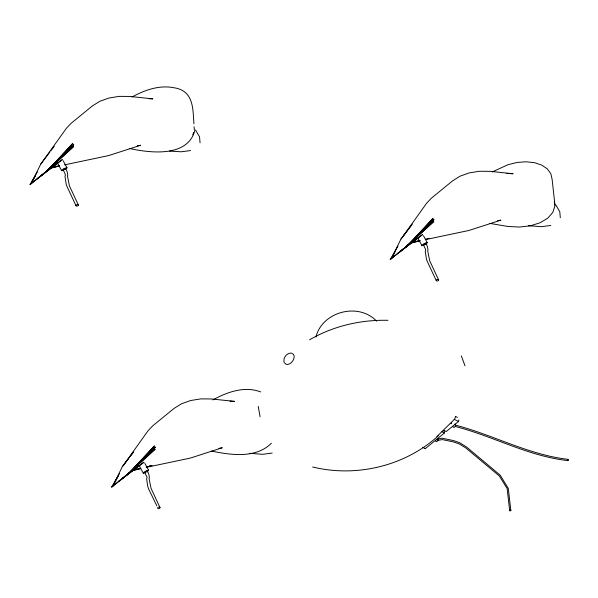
<?xml version="1.0" encoding="UTF-8"?>
<svg xmlns="http://www.w3.org/2000/svg" width="598" height="598" viewBox="0 0 598 598"><rect width="100%" height="100%" fill="white"/><g stroke="black" fill="none" stroke-linecap="round" stroke-linejoin="round"><path stroke-width="0.9" d="M443.709 430.381L446.168 431.569L458.554 421.455L458.898 419.931M315.916 337.033C322.21 311.491 358.523 302.08 376.605 321.133M192.818 134.842L193.603 132.479M194.761 130.857C187.204 157.476 150.345 153.043 129.706 148.521M455.616 416.425L454.824 418.66L453.546 420.17L436.884 436.57M148.386 98.648L152.849 98.864L129.841 96.442L119.226 96.368L109 98.012L99.851 101.271L92.406 105.913L71.042 123.36L66.348 128.346L40.724 164.129L31.186 183.676L30.221 184.468L34.198 181.254M128.675 458.3L122.343 466.642L112.805 486.189L111.848 486.981L115.788 483.752M412.306 224.101L400.974 239.021L391.436 258.568L390.472 259.36L394.411 256.131M568.085 459.346L567.876 460.624L568.085 459.346C528.654 454.891 493.447 434.955 455.497 425.156M509.75 510.236L509.66 510.505A1.032 0.748 -8.2 0 0 509.817 510.909L510.856 510.64A1.032 0.748 -8.2 0 0 510.692 510.236L510.43 510.064M35.611 175.453L31.186 183.676L48.887 169.227L73.778 144.581L46.405 171.275L52.519 165.728M118.12 476.322L112.805 486.189L130.506 471.74L155.405 447.095L128.032 473.788L155.203 449.12L129.557 472.532L154.426 445.891L130.842 471.471M394.979 251.99L391.436 258.568L409.137 244.119L434.028 219.473L406.655 246.167L414.81 238.766M194.38 130.125L194.036 126.686M554.63 205.017L554.69 203.761M29.9 184.737L37.3 172.045M111.527 487.25L119.391 473.765M390.15 259.629L398.014 246.144M124.788 463.42L147.968 430.859L152.669 425.873L174.033 408.427L181.478 403.785L190.627 400.525L200.853 398.881L211.468 398.956L234.476 401.378L230.006 401.161M403.411 235.799L426.598 203.238L431.293 198.252L452.656 180.805L460.101 176.163L469.251 172.904L479.484 171.26L490.091 171.334L513.099 173.756L506.85 173.457M156.878 505.871L148.708 489.164L147.803 486.69L146.592 478.766C148.738 476.965 143.505 473.616 145.763 471.658C148.685 469.191 149.889 479.148 149.052 478.46L151.047 488.379L159.995 507.523A1.241 0.748 -17.6 0 1 158.321 508.636A1.241 0.748 -17.6 0 1 158.089 507.366A1.241 0.748 -17.6 0 1 159.995 507.523M40.724 164.129L49.836 152.131M50.823 150.831L54.283 146.278M122.343 466.642L133.571 451.871M129.788 456.842L133.683 451.722M400.974 239.021L411.073 225.723M271.38 443.23C255.817 458.778 230.85 455.041 211.326 451.034M49.215 168.957L72.799 143.378L48.887 169.227L46.405 171.275M409.473 243.849L433.049 218.27L409.137 244.119L406.655 246.167M65.234 168.868C60.405 168.449 67.163 174.676 64.973 176.253L66.184 184.177L67.088 186.651L75.983 205.645M47.937 170.019L73.576 146.607L53.88 164.495M408.187 244.911L433.827 221.499L416.163 237.533M438.439 435.673C405.152 466.074 356.288 477.705 312.634 466.986M424.43 448.291L425.275 448.635L444.471 432.959L443.813 430.515M128.002 473.773L129.534 472.525M34.751 180.805L53.431 165.885L62.394 159.599L39.58 176.859M395.001 255.697L412.246 241.928L397.334 253.791L422.644 234.491L399.83 251.751M116.371 483.319L127.15 474.715M128.592 473.564L135.058 468.398L131.5 471.231M47.033 170.976L37.083 178.899L57.961 162.955M48.453 169.847L53.431 165.885M129.37 472.928L118.703 481.412L144.021 462.112L121.207 479.372M146.674 471.53C147.631 470.05 142.855 473.526 146.166 471.852M567.876 460.624L567.906 460.602C528.408 456.259 493.163 436.219 455.168 426.434M414.436 240.291L418.219 237.847M135.813 467.913L139.588 465.468M309.547 339.828C333.123 326.052 360.699 319.638 387.938 320.319M64.816 169.174L64.263 169.496M424.797 244.231C427.592 242.31 421.762 245.105 424.229 244.522M132.023 97.018C144.828 89.977 159.487 84.796 174.242 87.786C193.543 90.851 192.862 108.074 193.916 123.846M492.274 171.91L508.001 164.697L517.016 162.462L526.053 161.774L534.492 162.678L541.758 165.108L547.349 168.913L550.885 173.816L552.141 179.49L555.019 205.757L552.829 212.387L547.753 218.18L540.144 222.748L530.516 225.767L519.52 227.046L507.911 226.485L489.956 223.413M212.836 399.935C227.158 392.041 244.597 385.77 260.706 391.922M63.724 169.735L63.268 169.847M49.783 168.516L59.695 165.87M410.938 243.169L419.945 240.762M425.35 239.32L428.953 238.355M131.411 471.03L140.418 468.623M146.727 466.941L152.131 465.498M50.897 167.739L58.066 165.908M411.147 242.631L418.316 240.8M131.627 470.477L139.693 468.421M149.545 465.909L151.339 465.446M50.927 167.799L59.105 166.042M64.562 164.869L108.589 155.592L140.665 145.262L137.256 145.807M411.177 242.691L420.267 240.74M425.724 239.566L468.847 230.492L500.915 220.154L497.506 220.699M131.642 470.514L140.732 468.555M146.181 467.382L190.216 458.113L222.292 447.775L218.883 448.328M437.056 439.179L442.034 438.199L453.426 440.569L459.541 442.647L466.492 446.945L500.16 475.148L508.3 488.431L510.841 510.498M437.153 440.569L442.191 439.575L453.291 441.877L459.197 443.895L465.947 448.052L499.315 475.971L507.134 488.529L509.675 510.647M190.568 150.569L181.224 151.787L169.6 151.092M550.818 225.461L541.474 226.679L528.378 225.693M272.187 453.082L262.851 454.301L249.747 453.314M291.443 353.067C286.778 352.648 282.473 358.411 284.289 362.754M63.343 169.832C66.498 165.31 68.471 176.163 67.432 175.947L69.42 185.866L78.375 205.009A1.241 0.748 -17.6 0 1 76.701 206.123A1.241 0.748 -17.6 0 1 76.462 204.852A1.241 0.748 -17.6 0 1 78.375 205.009M455.818 416.589L457.455 417.389M454.45 419.467L458.554 421.455M442.012 431.763L444.471 432.959M422.816 447.446L425.275 448.635M555.751 204.822L559.788 211.722L560.296 217.717M195.501 129.93L199.538 136.822L200.046 142.825M423.459 235.694L427.256 242.676M418.084 238.535L421.889 245.516M63.201 160.802L67.006 167.784M57.834 163.643L61.639 170.624M144.828 463.315L148.633 470.297M139.461 466.156L143.258 473.138M461.357 355.915L464.982 365.782M438.626 279.901A1.241 0.748 -17.6 0 0 436.712 279.744A1.241 0.748 -17.6 0 0 436.951 281.015A1.241 0.748 -17.6 0 0 438.626 279.901L429.678 260.758L427.682 250.839C428.512 251.526 427.308 241.57 424.393 244.036C422.136 245.995 427.361 249.344 425.223 251.145L426.434 259.069L427.338 261.543L436.234 280.537M554.286 201.578L554.555 203.028M258.261 406.461L260.093 416.784M63.717 170.138A3.042 0.561 -28.6 0 1 61.953 170.146A3.042 0.561 -28.6 0 1 66.154 167.791A3.042 0.561 -28.6 0 1 65.743 169.002M145.336 472.652A3.042 0.561 -28.6 0 1 143.692 472.547A3.042 0.561 -28.6 0 1 148.095 470.222A3.042 0.561 -28.6 0 1 146.727 471.912M291.996 353.478A6.234 4.014 -53.2 0 1 292.512 361.289A6.234 4.014 -53.2 0 1 284.842 363.165M454.929 424.019A1.794 1.144 -64.1 0 1 455.123 426.561A1.794 1.144 -64.1 0 1 453.075 426.71M450.877 423.818A1.794 1.144 -64.1 0 1 451.139 423.436M451.445 423.13A1.794 1.144 -64.1 0 1 451.782 422.913M437.444 438.304A1.794 1.144 -64.1 0 1 437.639 440.846A1.794 1.144 -64.1 0 1 435.591 440.988M423.967 245.031A3.042 0.561 -28.6 0 1 422.323 244.926A3.042 0.561 -28.6 0 1 426.718 242.601A3.042 0.561 -28.6 0 1 425.357 244.29"/></g></svg>
